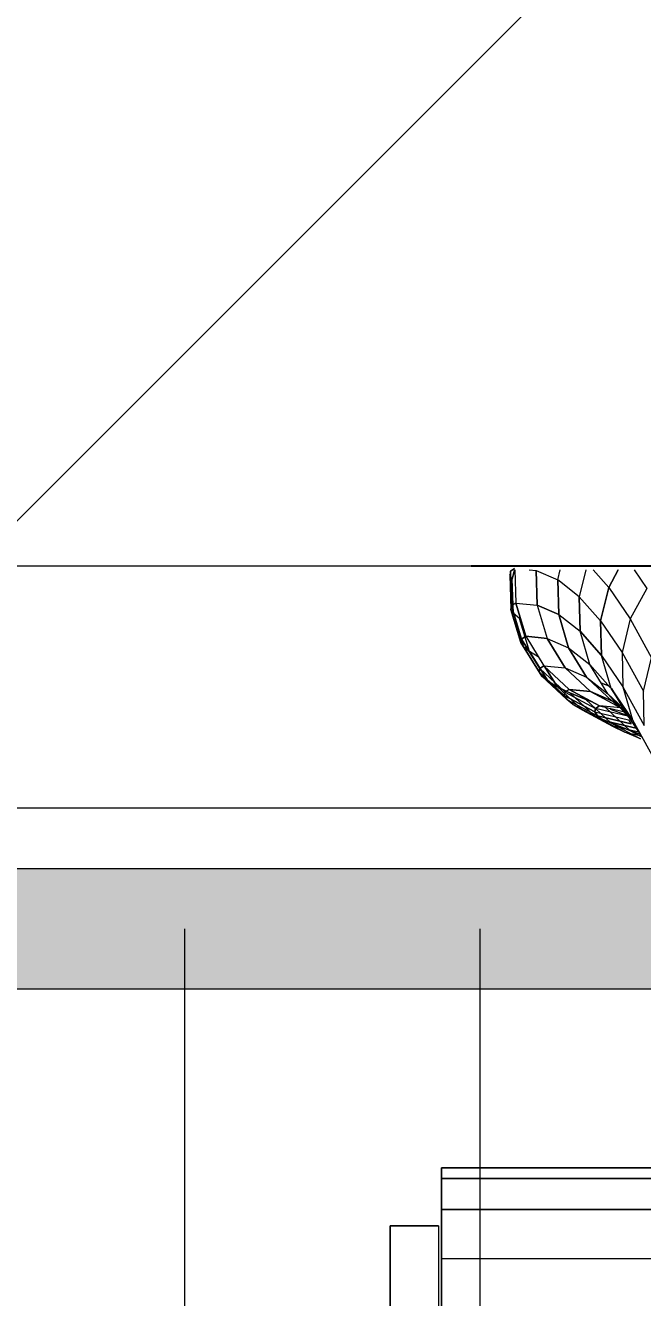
# Model space of a CAD drawing. Header units: millimetres. Extents: x -18512 to 101824, y -95768 to 52898.
# Drawn here: x 17693.7 to 17744.8, y -83957.9 to -83852.6 of the extents above; entities that cross this region are included whole.
import ezdxf

# ---------------------------------------------------------------- set-up
doc = ezdxf.new("R2010")
doc.units = ezdxf.units.MM
doc.header["$LTSCALE"] = 25
doc.header["$PDMODE"] = 3
doc.layers.get('0').update_dxf_attribs({"color": 254, "lineweight": 0})
doc.layers.get('Defpoints').update_dxf_attribs({"lineweight": 0})
doc.layers.add('AR WALL HATCH', color=8, linetype='Continuous')
for name, color, linetype, lineweight in [('Dim-in', 5, 'Continuous', 9), ('hatch', 252, 'Continuous', 0), ('I-FLR-TILE', 253, 'Continuous', 9), ('I-WALL', 2, 'Continuous', 9), ('xref-first floor frm cunsult$0$G-IMPT', 8, 'Continuous', 9)]:
    doc.layers.add(name, color=color, linetype=linetype, lineweight=lineweight)
doc.styles.add('ROMANS', font='ROMANS.shx', dxfattribs={"width": 0.75})
doc.dimstyles.new('1-50 INTERNAL', dxfattribs={"dimtxt": 100, "dimasz": 40, "dimexe": 40, "dimexo": 20, "dimgap": 50, "dimtad": 0, "dimdec": 0, "dimzin": 0, "dimdsep": 46, "dimtxsty": 'ROMANS', "dimblk": 'ARCHTICK', "dimcen": 0, "dimdle": 25, "dimclrd": 8, "dimclre": 8, "dimclrt": 3, "dimadec": 0, "dimazin": 0, "dimtfac": 1, "dimtdec": 0, "dimtmove": 1, "dimatfit": 3, "dimfxl": 1, "dimtolj": 1, "dimtzin": 0, "dimarcsym": 0})

# ---------------------------------------------------------------- blocks, each defined once
blk = doc.blocks.new('_ArchTick')
at = {"color": 0, "linetype": 'ByBlock', "const_width": 0.15}
blk.add_lwpolyline([(-0.5, -0.5), (0.5, 0.5)], dxfattribs=at)
blk = doc.blocks.new('*D347')
at = {"layer": 'Defpoints', "color": 0, "ltscale": 25, "transparency": 16777216}
for p in [(15988.09, -83897.35), (18388.09, -83926.97), (15988.09, -84145.38)]:
    blk.add_point(p, dxfattribs=at)
at = {"layer": 'Dim-in', "color": 8, "ltscale": 25, "transparency": 16777216}
for p, q in [((15988.09, -83917.35), (15988.09, -84185.38)), ((18388.09, -83946.97), (18388.09, -84185.38))]:
    blk.add_line(p, q, dxfattribs=at)
at = {"layer": 'Dim-in', "color": 8, "lineweight": -2, "ltscale": 25, "transparency": 16777216}
for p, q in [((15963.09, -84145.38), (17005.95, -84145.38)), ((18413.09, -84145.38), (17370.24, -84145.38))]:
    blk.add_line(p, q, dxfattribs=at)
at = {"layer": 'Dim-in', "color": 8, "lineweight": -2, "ltscale": 25, "transparency": 16777216, "xscale": 40, "yscale": 40, "zscale": 40, "rotation": 180}
blk.add_blockref('_ArchTick', (15988.09, -84145.38), dxfattribs=at)
at = {"layer": 'Dim-in', "color": 8, "lineweight": -2, "ltscale": 25, "transparency": 16777216, "xscale": 40, "yscale": 40, "zscale": 40}
blk.add_blockref('_ArchTick', (18388.09, -84145.38), dxfattribs=at)
at = {"layer": 'Dim-in', "color": 3, "ltscale": 25, "transparency": 16777216, "insert": (17188.09, -84145.38), "char_height": 100, "attachment_point": 5, "style": 'ROMANS'}
blk.add_mtext('\\A1;2400', dxfattribs=at)
blk = doc.blocks.new('*D348')
at = {"layer": 'Defpoints', "color": 0, "ltscale": 25, "transparency": 16777216}
for p in [(17998.09, -83897.35), (17770.64, -85447.35), (18388.09, -85447.35)]:
    blk.add_point(p, dxfattribs=at)
at = {"layer": 'Dim-in', "color": 8, "lineweight": -2, "ltscale": 25, "transparency": 16777216}
for p, q in [((17770.64, -83872.35), (17770.64, -84495.57)), ((17770.64, -85472.35), (17770.64, -84849.14))]:
    blk.add_line(p, q, dxfattribs=at)
at = {"layer": 'Dim-in', "color": 8, "linetype": 'Continuous', "lineweight": -2, "ltscale": 25, "transparency": 16777216}
for p, q in [((17978.09, -83897.35), (17730.64, -83897.35)), ((18368.09, -85447.35), (17730.64, -85447.35))]:
    blk.add_line(p, q, dxfattribs=at)
at = {"layer": 'Dim-in', "color": 8, "lineweight": -2, "ltscale": 25, "transparency": 16777216, "xscale": 40, "yscale": 40, "zscale": 40}
for p, rotation in [((17770.64, -83897.35), 90), ((17770.64, -85447.35), 270)]:
    blk.add_blockref('_ArchTick', p, dxfattribs=dict(at, rotation=rotation))
at = {"layer": 'Dim-in', "color": 3, "ltscale": 25, "transparency": 16777216, "insert": (17770.64, -84672.35), "char_height": 100, "attachment_point": 5, "rotation": 90, "style": 'ROMANS'}
blk.add_mtext('\\A1;1550', dxfattribs=at)
blk = doc.blocks.new('xref-first floor frm cunsult$0$rainshower - rain shower_dwg_Group_7-6994170-FIRST FLOOR PLAN')
at = {"layer": 'xref-first floor frm cunsult$0$G-IMPT'}
for p, q in [((6.29, 97.29), (6.29, 58.08)), ((6.29, 58.08), (6.29, 97.29)), ((10.29, 58.08), (10.29, 97.29)), ((10.29, 58.08), (10.29, 97.29)), ((10.54, 66.14), (10.54, 60.82)), ((10.54, 60.82), (10.54, 56.73)), ((59.14, 60.82), (10.54, 60.82)), ((10.54, 56.73), (10.54, 60.82)), ((59.14, 60.82), (10.54, 60.82)), ((10.29, 58.08), (6.29, 58.08)), ((6.29, 58.08), (10.29, 58.08)), ((10.54, 56.73), (10.54, 54.16)), ((10.54, 56.73), (54.53, 56.73)), ((54.53, 56.73), (10.54, 56.73)), ((10.54, 54.16), (10.54, 53.28)), ((10.54, 54.16), (51.09, 54.16)), ((51.09, 54.16), (10.54, 54.16)), ((10.54, 53.28), (50.65, 53.28)), ((50.65, 53.28), (10.54, 53.28))]:
    blk.add_line(p, q, dxfattribs=at)
at = {"layer": 'xref-first floor frm cunsult$0$G-IMPT', "flags": 128}
for points in [[(10.54, 60.82), (10.54, 66.14), (10.54, 72.34)], [(10.54, 53.28), (10.54, 54.16), (10.54, 56.73)]]:
    blk.add_lwpolyline(points, dxfattribs=at)
blk = doc.blocks.new('xref-first floor frm cunsult$0$rainshower - rain shower_dwg_Group_8-6994175-FIRST FLOOR PLAN')
at = {"layer": 'xref-first floor frm cunsult$0$G-IMPT'}
for p, q in [((26.35, 22.35), (28.1, 25.55)), ((23.22, 22.05), (25.72, 23.37)), ((24.09, 21.31), (26.13, 23.24)), ((24.54, 22.61), (27.02, 23.93)), ((26.13, 23.24), (24.54, 22.61)), ((24.69, 22.87), (25.72, 23.37)), ((26.88, 23.37), (24.69, 22.87)), ((27.02, 23.93), (25.72, 23.37)), ((25.72, 23.37), (27.08, 23.69)), ((26.07, 22.18), (27.02, 23.58)), ((26.07, 22.18), (27.02, 23.58)), ((26.13, 23.24), (27.13, 23.77)), ((27.01, 23.56), (26.13, 23.24)), ((21.41, 21.08), (23.93, 22.42)), ((22.18, 21.53), (24.69, 22.87)), ((22.49, 20.68), (24.54, 22.61)), ((24.54, 22.61), (23.22, 22.05)), ((23.23, 21.69), (26.02, 22.34)), ((23.44, 22.03), (26.23, 22.67)), ((23.93, 22.42), (23.44, 22.03)), ((26.66, 23.05), (23.93, 22.42)), ((24.69, 22.87), (23.93, 22.42)), ((24.31, 20.2), (26.07, 22.18)), ((24.58, 19.76), (26.35, 22.35)), ((26.35, 22.35), (24.58, 19.76)), ((24.58, 19.76), (26.07, 22.18)), ((24.58, 19.76), (26.07, 22.18)), ((25.54, 19.62), (27.31, 22.83)), ((25.54, 19.62), (26.35, 22.35)), ((26.02, 22.34), (26.23, 22.67)), ((26.02, 22.34), (26.23, 22.67)), ((19.33, 19.13), (21.41, 21.08)), ((20.1, 19.59), (22.18, 21.53)), ((20.7, 20.34), (23.23, 21.69)), ((20.77, 20.06), (23.29, 21.42)), ((20.92, 20.68), (23.44, 22.03)), ((21.41, 21.08), (20.92, 20.68)), ((21.1, 19.84), (23.62, 21.2)), ((21.16, 20.11), (23.22, 22.05)), ((22.18, 21.53), (21.41, 21.08)), ((22.18, 21.53), (23.22, 22.05)), ((22.86, 20.01), (25.38, 21.37)), ((23.23, 21.69), (23.44, 22.03)), ((23.23, 21.69), (23.29, 21.42)), ((26.08, 22.07), (23.29, 21.42)), ((23.62, 21.2), (23.29, 21.42)), ((23.62, 21.2), (25.94, 21.75)), ((25.38, 21.37), (23.62, 21.2)), ((25.92, 21.72), (24.31, 20.2)), ((24.51, 21.46), (25.97, 21.99)), ((24.62, 19.76), (25.97, 21.99)), ((26.03, 21.88), (24.63, 20.78)), ((24.63, 20.78), (25.66, 21.34)), ((18.61, 18.39), (20.7, 20.34)), ((18.68, 18.1), (20.77, 20.06)), ((18.83, 18.73), (20.92, 20.68)), ((20.1, 19.59), (21.16, 20.11)), ((20.7, 20.34), (20.92, 20.68)), ((20.7, 20.34), (20.77, 20.06)), ((21.1, 19.84), (20.77, 20.06)), ((20.78, 18.05), (22.86, 20.01)), ((22.86, 20.01), (21.1, 19.84)), ((22.49, 20.68), (21.16, 20.11)), ((23.09, 20.92), (22.49, 20.68)), ((23.09, 20.92), (22.49, 20.68)), ((22.55, 18.82), (24.31, 20.2)), ((22.66, 18.92), (24.63, 20.78)), ((24.31, 20.2), (22.82, 17.77)), ((22.86, 20.01), (24.63, 20.78)), ((19.33, 19.13), (17.82, 16.7)), ((19.33, 19.13), (18.83, 18.73)), ((19.01, 17.88), (21.1, 19.84)), ((19.04, 17.88), (20.1, 19.59)), ((19.33, 19.13), (20.1, 19.59)), ((24.51, 19.67), (22.82, 17.77)), ((23.77, 19.32), (24.4, 19.55)), ((24.4, 19.55), (23.77, 19.32)), ((24.58, 19.76), (23.78, 17.02)), ((23.78, 17.02), (25.54, 19.62)), ((25.48, 16.77), (27.25, 19.99)), ((25.48, 16.77), (25.54, 19.62)), ((17.1, 15.95), (18.61, 18.39)), ((17.16, 15.67), (18.68, 18.1)), ((18.83, 18.73), (17.32, 16.3)), ((18.61, 18.39), (18.83, 18.73)), ((18.68, 18.1), (18.61, 18.39)), ((19.01, 17.88), (18.68, 18.1)), ((19.01, 17.88), (20.78, 18.05)), ((19.28, 15.61), (20.78, 18.05)), ((20.78, 18.05), (22.55, 18.82)), ((21.05, 16.39), (22.55, 18.82)), ((17.51, 15.44), (19.01, 17.88)), ((18.55, 17.14), (17.82, 16.7)), ((21.05, 16.39), (22.82, 17.77)), ((22.82, 17.77), (22.01, 15.03)), ((23.78, 17.02), (22.01, 15.03)), ((23.71, 14.17), (23.78, 17.02)), ((26.16, 14), (27.93, 17.22)), ((16.27, 13.21), (17.1, 15.95)), ((16.49, 13.56), (17.32, 16.3)), ((17.82, 16.7), (16.99, 13.97)), ((17.1, 15.95), (17.32, 16.3)), ((17.16, 15.67), (17.1, 15.95)), ((17.82, 16.7), (17.32, 16.3)), ((19.28, 15.61), (21.05, 16.39)), ((20.24, 13.64), (21.05, 16.39)), ((23.71, 14.17), (25.48, 16.77)), ((23.71, 14.17), (25.48, 16.77)), ((26.16, 14), (25.48, 16.77)), ((16.34, 12.92), (17.16, 15.67)), ((16.68, 12.7), (17.51, 15.44)), ((17.51, 15.44), (17.16, 15.67)), ((17.51, 15.44), (19.28, 15.61)), ((18.46, 12.87), (19.28, 15.61)), ((20.24, 13.64), (22.01, 15.03)), ((21.94, 12.17), (22.01, 15.03)), ((22.01, 15.03), (21.94, 12.17)), ((16.99, 13.97), (16.49, 13.56)), ((21.94, 12.17), (23.71, 14.17)), ((24.38, 11.39), (23.71, 14.17)), ((24.38, 11.39), (26.16, 14)), ((27.53, 11.49), (26.16, 14)), ((16.18, 10.35), (16.27, 13.21)), ((16.25, 10.06), (16.34, 12.92)), ((16.49, 13.56), (16.27, 13.21)), ((16.34, 12.92), (16.27, 13.21)), ((16.68, 12.7), (16.34, 12.92)), ((16.49, 13.56), (16.4, 10.7)), ((16.6, 9.94), (16.68, 12.7)), ((16.68, 12.7), (18.46, 12.87)), ((18.38, 10), (18.46, 12.87)), ((18.46, 12.87), (20.24, 13.64)), ((20.24, 13.64), (20.16, 10.78)), ((21.94, 12.17), (20.16, 10.78)), ((22.47, 9.94), (21.94, 12.17)), ((22.47, 9.94), (21.94, 12.17)), ((16.4, 10.7), (16.18, 10.35)), ((16.58, 9.94), (16.4, 10.7)), ((16.4, 10.7), (16.58, 9.94)), ((18.38, 10), (20.16, 10.78)), ((18.38, 10), (20.16, 10.78)), ((20.16, 10.78), (20.36, 9.94)), ((20.16, 10.78), (20.36, 9.94)), ((23.1, 9.94), (24.38, 11.39)), ((23.1, 9.94), (24.38, 11.39)), ((25.17, 9.94), (24.38, 11.39)), ((24.38, 11.39), (25.17, 9.94)), ((26.49, 9.94), (27.53, 11.49)), ((26.49, 9.94), (27.53, 11.49)), ((16.25, 10.06), (16.18, 10.35)), ((16.25, 10.06), (16.18, 10.35)), ((16.59, 9.83), (16.25, 10.06)), ((17.79, 9.94), (18.38, 10)), ((17.79, 9.94), (18.38, 10))]:
    blk.add_line(p, q, dxfattribs=at)
at = {"layer": 'xref-first floor frm cunsult$0$G-IMPT', "flags": 128}
for points in [[(26.16, 14), (25.48, 16.77), (27.25, 19.99), (27.93, 17.22), (29.69, 21.05), (31.08, 18.55), (32.84, 22.99), (34.83, 20.94), (36.58, 25.99)], [(25.54, 19.62), (26.35, 22.35), (28.1, 25.55)], [(27.02, 23.93), (25.72, 23.37), (23.22, 22.05), (22.18, 21.53), (24.69, 22.87), (23.93, 22.42), (21.41, 21.08), (20.92, 20.68), (18.83, 18.73), (18.61, 18.39)], [(18.83, 18.73), (19.33, 19.13), (21.41, 21.08), (22.18, 21.53), (20.1, 19.59), (21.16, 20.11), (23.22, 22.05), (24.54, 22.61), (27.02, 23.93)], [(21.16, 20.11), (22.49, 20.68), (24.54, 22.61), (26.13, 23.24), (27.13, 23.77)], [(27.01, 23.56), (26.13, 23.24), (24.09, 21.31)], [(26.88, 23.37), (24.69, 22.87), (25.72, 23.37), (27.08, 23.69)], [(22.86, 20.01), (25.38, 21.37), (23.62, 21.2), (21.1, 19.84), (20.77, 20.06), (23.29, 21.42), (23.23, 21.69), (20.7, 20.34), (20.92, 20.68), (23.44, 22.03), (23.93, 22.42), (26.66, 23.05)], [(26.23, 22.67), (23.44, 22.03), (23.23, 21.69), (26.02, 22.34)], [(26.07, 22.18), (24.31, 20.2), (25.92, 21.72)], [(25.48, 16.77), (25.54, 19.62), (27.31, 22.83), (27.25, 19.99)], [(26.03, 21.88), (24.63, 20.78), (22.66, 18.92)], [(25.66, 21.34), (24.63, 20.78), (22.86, 20.01)], [(26.08, 22.07), (23.29, 21.42), (23.62, 21.2), (25.94, 21.75)], [(24.51, 21.46), (25.97, 21.99), (24.62, 19.76)], [(18.61, 18.39), (20.7, 20.34), (20.77, 20.06), (18.68, 18.1), (19.01, 17.88), (21.1, 19.84), (22.86, 20.01), (20.78, 18.05)], [(22.55, 18.82), (24.31, 20.2), (22.82, 17.77), (24.51, 19.67)], [(21.94, 12.17), (20.16, 10.78), (20.24, 13.64), (18.46, 12.87), (19.28, 15.61), (17.51, 15.44), (16.68, 12.7), (16.34, 12.92), (17.16, 15.67), (17.1, 15.95), (16.27, 13.21), (16.49, 13.56), (17.32, 16.3), (17.82, 16.7), (19.33, 19.13), (20.1, 19.59), (19.04, 17.88)], [(24.58, 19.76), (23.78, 17.02), (25.54, 19.62)], [(18.83, 18.73), (17.32, 16.3), (17.1, 15.95), (18.61, 18.39), (18.68, 18.1), (17.16, 15.67), (17.51, 15.44), (19.01, 17.88), (20.78, 18.05), (19.28, 15.61)], [(20.78, 18.05), (22.55, 18.82), (21.05, 16.39), (22.82, 17.77), (22.01, 15.03)], [(27.53, 11.49), (26.16, 14), (27.93, 17.22), (29.31, 14.72), (31.08, 18.55)], [(18.55, 17.14), (17.82, 16.7), (16.99, 13.97), (16.49, 13.56), (16.4, 10.7), (16.18, 10.35), (16.27, 13.21), (16.34, 12.92), (16.25, 10.06), (16.59, 9.83)], [(22.01, 15.03), (23.78, 17.02), (23.71, 14.17)], [(19.28, 15.61), (21.05, 16.39), (20.24, 13.64), (22.01, 15.03)], [(21.94, 12.17), (23.71, 14.17), (24.38, 11.39), (26.16, 14)], [(16.6, 9.94), (16.68, 12.7), (18.46, 12.87), (18.38, 10)]]:
    blk.add_lwpolyline(points, dxfattribs=at)
blk.add_blockref('xref-first floor frm cunsult$0$rainshower - rain shower_dwg_Group_7-6994170-FIRST FLOOR PLAN', (0, 6.14))
blk = doc.blocks.new('xref-first floor frm cunsult$0$rainshower - rain shower_dwg_Group_2-6994176-FIRST FLOOR PLAN')
blk.add_blockref('xref-first floor frm cunsult$0$rainshower - rain shower_dwg_Group_8-6994175-FIRST FLOOR PLAN', (9.72, -6.14))
blk = doc.blocks.new('xref-first floor frm cunsult$0$rainshower - rain shower_dwg_Grohe_Rainshower_210-6994177-FIRST FLOOR PLAN')
at = {"rotation": 180}
blk.add_blockref('xref-first floor frm cunsult$0$rainshower - rain shower_dwg_Group_2-6994176-FIRST FLOOR PLAN', (330.75, -10.15), dxfattribs=at)
blk = doc.blocks.new('xref-first floor frm cunsult$0$rainshower - rain shower_dwg-6994168-FIRST FLOOR PLAN')
blk.add_blockref('xref-first floor frm cunsult$0$rainshower - rain shower_dwg_Grohe_Rainshower_210-6994177-FIRST FLOOR PLAN', (-2603.95, 2352.83))

msp = doc.modelspace()

# ---------------------------------------------------------------- hatches: boundary and pattern name
at = {"layer": 'AR WALL HATCH', "lineweight": 5, "ltscale": 25}
h = msp.add_hatch(dxfattribs=at)
h.set_pattern_fill('ANSI31', color=256, scale=20, style=0)
h.set_pattern_definition([(45, (15109.02, -8529), (-44.90128, 44.90128), [])])
h.paths.add_polyline_path([(17998.09, -83822.35), (17998.09, -83897.35), (16208.09, -83897.35), (16208.09, -83747.35), (17998.09, -83747.35), (17998.09, -83777.35)])
at = {"layer": 'hatch', "lineweight": 9, "ltscale": 25}
h = msp.add_hatch(dxfattribs=at)
h.set_pattern_fill('AR-SAND', color=256, scale=0.1, style=0)
h.set_pattern_definition([(37.5, (15109.0198, -8529.0016), (-0.16000313, 4.89413237), [0, -3.8608, 0, -4.318, 0, -4.1275]), (7.5, (15109.02, -8529.0016), (4.49523283, 7.168251), [0, -2.0828, 0, -3.4798, 0, -1.3335]), (327.5, (15105.8956, -8529.0016), (7.9099237, 0.01437185), [0, -1.27, 0, -4.572, 0, -5.969]), (317.5, (15105.8956, -8529.0016), (7.6355645, 2.22929323), [0, -0.635, 0, -2.9972, 0, -3.429])])
h.paths.add_polyline_path([(18073.09, -83932.35), (16023.09, -83932.35), (16013.09, -83922.35), (18073.09, -83922.35)])

# ---------------------------------------------------------------- linework, layer by layer
at = {"color": 252, "lineweight": 9}
for p, q in [((17706.93, -84018.95), (17706.93, -83927.35)), ((17731.38, -84018.95), (17731.38, -83927.35))]:
    msp.add_line(p, q, dxfattribs=at)
at = {"layer": 'I-FLR-TILE', "lineweight": 9}
for points in [[(18048.09, -83897.35), (15988.09, -83897.35), (16008.09, -83917.35), (18068.09, -83917.35)], [(18073.09, -83932.35), (16023.09, -83932.35), (16013.09, -83922.35), (18073.09, -83922.35)]]:
    msp.add_lwpolyline(points, close=True, dxfattribs=at)
at = {"layer": 'I-WALL'}
msp.add_line((17998.09, -83897.35), (15988.09, -83897.35), dxfattribs=at)

# ---------------------------------------------------------------- block references
at = {"color": 252, "lineweight": 9, "extrusion": (0, 0, -1), "zscale": -1}
msp.add_blockref('xref-first floor frm cunsult$0$rainshower - rain shower_dwg-6994168-FIRST FLOOR PLAN', (-15434.72, -86236.53), dxfattribs=at)

# ---------------------------------------------------------------- dimensions: what is measured, and where the dimension line sits
at = {"layer": 'Dim-in', "ltscale": 25}
dim = msp.add_linear_dim(base=(17770.64, -85447.35), p1=(17998.09, -83897.35), p2=(18388.09, -85447.35), angle=270, dimstyle='1-50 INTERNAL', override={"dimarcsym": 2}, dxfattribs=at)
dim.commit()
dim.dimension.update_dxf_attribs({"geometry": '*D348', "text_midpoint": (17770.64, -84672.35)})
dim = msp.add_linear_dim(base=(15988.09, -84145.38), p1=(18388.09, -83926.97), p2=(15988.09, -83897.35), dimstyle='1-50 INTERNAL', override={"dimlwe": 65535, "dimarcsym": 2}, dxfattribs=at)
dim.commit()
dim.dimension.update_dxf_attribs({"geometry": '*D347', "text_midpoint": (17188.09, -84145.38)})

doc.saveas('drawing.dxf')
